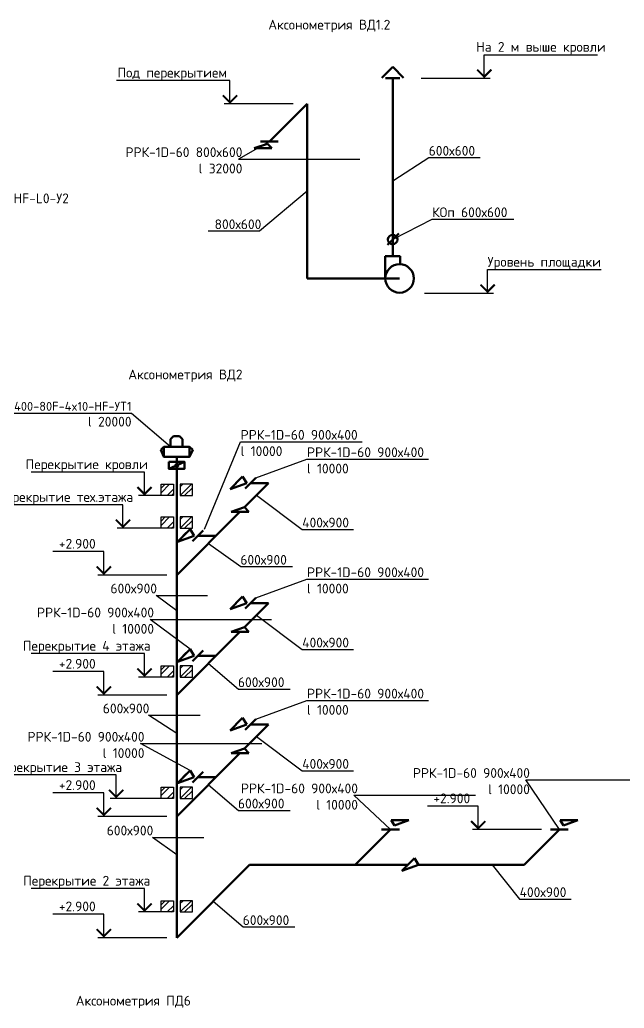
# Model space of a CAD drawing. Header units: millimetres. Extents: x -33838 to 476301, y -41806 to 120107.
# Drawn here: x -21277 to -5824, y 94743 to 120013 of the extents above; entities that cross this region are included whole.
import ezdxf
from ezdxf import colors
from ezdxf.entities.mleader import LeaderData, LeaderLine
from ezdxf.enums import TextEntityAlignment as Align
from ezdxf.math import Vec2, Vec3

# ---------------------------------------------------------------- set-up
doc = ezdxf.new("R2010")
doc.units = ezdxf.units.MM
doc.layers.add('ДУ', color=5, linetype='Continuous', lineweight=50)
doc.styles.add('ISOCPEUR', font='isocpeur.ttf', dxfattribs={"height": 250})
doc.styles.add('TRAJECTORY_TEXT_STYLE', font='simplex.shx', dxfattribs={"width": 0.65})

# ---------------------------------------------------------------- blocks, each defined once
blk = doc.blocks.new('*U3178')
at = {"color": 0, "linetype": 'ByBlock', "lineweight": -2}
for p, q in [((0, 6), (29, 6)), ((-16.14, 0), (0, 0))]:
    blk.add_line(p, q, dxfattribs=at)
at = {"color": 0, "linetype": 'ByBlock', "lineweight": -2, "ltscale": 100}
blk.add_line((-1.5, 0), (1.5, 0), dxfattribs=at)
blk.add_lwpolyline([(0, 0), (0, 6)], dxfattribs=at)
at = {"color": 0, "linetype": 'ByBlock', "lineweight": -2, "ltscale": 100, "const_width": 0.5}
blk.add_lwpolyline([(1.82, 2.18), (0, 0.35), (-1.82, 2.18)], dxfattribs=at)
at = {"linetype": 'ByBlock', "lineweight": -2, "ltscale": 100, "style": 'TRAJECTORY_TEXT_STYLE', "width": 0.65}
blk.add_attdef('Отм.', text='', height=3.5, dxfattribs=at).set_placement((14.5, 6), align=Align.BOTTOM_CENTER)
at = {"color": 0, "linetype": 'ByBlock', "lineweight": -2, "ltscale": 100, "style": 'TRAJECTORY_TEXT_STYLE', "width": 0.65}
blk.add_attdef('Прим.', text='', height=3.5, dxfattribs=at).set_placement((17.57, 4.8), align=Align.TOP_CENTER)
blk = doc.blocks.new('*U3182')
at = {"color": 0, "linetype": 'ByBlock', "lineweight": -2}
for p, q in [((0, 6), (29, 6)), ((-4.24, 0), (0, 0))]:
    blk.add_line(p, q, dxfattribs=at)
at = {"color": 0, "linetype": 'ByBlock', "lineweight": -2, "ltscale": 100}
blk.add_line((-1.5, 0), (1.5, 0), dxfattribs=at)
blk.add_lwpolyline([(0, 0), (0, 6)], dxfattribs=at)
at = {"color": 0, "linetype": 'ByBlock', "lineweight": -2, "ltscale": 100, "const_width": 0.5}
blk.add_lwpolyline([(1.82, 2.18), (0, 0.35), (-1.82, 2.18)], dxfattribs=at)
at = {"linetype": 'ByBlock', "lineweight": -2, "ltscale": 100, "style": 'TRAJECTORY_TEXT_STYLE', "width": 0.65}
blk.add_attdef('Отм.', text='', height=3.5, dxfattribs=at).set_placement((14.5, 6), align=Align.BOTTOM_CENTER)
at = {"color": 0, "linetype": 'ByBlock', "lineweight": -2, "ltscale": 100, "style": 'TRAJECTORY_TEXT_STYLE', "width": 0.65}
blk.add_attdef('Прим.', text='', height=3.5, dxfattribs=at).set_placement((17.57, 4.8), align=Align.TOP_CENTER)
blk = doc.blocks.new('*U3316')
at = {"color": 0, "linetype": 'ByBlock', "lineweight": -2}
for p, q in [((0, 6), (29, 6)), ((-11.49, 0), (0, 0))]:
    blk.add_line(p, q, dxfattribs=at)
at = {"color": 0, "linetype": 'ByBlock', "lineweight": -2, "ltscale": 100}
blk.add_line((-1.5, 0), (1.5, 0), dxfattribs=at)
blk.add_lwpolyline([(0, 0), (0, 6)], dxfattribs=at)
at = {"color": 0, "linetype": 'ByBlock', "lineweight": -2, "ltscale": 100, "const_width": 0.5}
blk.add_lwpolyline([(1.82, 2.18), (0, 0.35), (-1.82, 2.18)], dxfattribs=at)
at = {"linetype": 'ByBlock', "lineweight": -2, "ltscale": 100, "style": 'TRAJECTORY_TEXT_STYLE', "width": 0.65}
blk.add_attdef('Отм.', text='', height=3.5, dxfattribs=at).set_placement((14.5, 6), align=Align.BOTTOM_CENTER)
at = {"color": 0, "linetype": 'ByBlock', "lineweight": -2, "ltscale": 100, "style": 'TRAJECTORY_TEXT_STYLE', "width": 0.65}
blk.add_attdef('Прим.', text='', height=3.5, dxfattribs=at).set_placement((17.57, 4.8), align=Align.TOP_CENTER)
blk = doc.blocks.new('*U3181')
at = {"color": 0, "linetype": 'ByBlock', "lineweight": -2}
for p, q in [((0, 6), (13, 6)), ((-16.14, 0), (0, 0))]:
    blk.add_line(p, q, dxfattribs=at)
at = {"color": 0, "linetype": 'ByBlock', "lineweight": -2, "ltscale": 100}
blk.add_line((-1.5, 0), (1.5, 0), dxfattribs=at)
blk.add_lwpolyline([(0, 0), (0, 6)], dxfattribs=at)
at = {"color": 0, "linetype": 'ByBlock', "lineweight": -2, "ltscale": 100, "const_width": 0.5}
blk.add_lwpolyline([(1.82, 2.18), (0, 0.35), (-1.82, 2.18)], dxfattribs=at)
at = {"linetype": 'ByBlock', "lineweight": -2, "ltscale": 100, "style": 'TRAJECTORY_TEXT_STYLE', "width": 0.65}
blk.add_attdef('Отм.', text='', height=3.5, dxfattribs=at).set_placement((6.5, 6), align=Align.BOTTOM_CENTER)
at = {"color": 0, "linetype": 'ByBlock', "lineweight": -2, "ltscale": 100, "style": 'TRAJECTORY_TEXT_STYLE', "width": 0.65}
blk.add_attdef('Прим.', text='', height=3.5, dxfattribs=at).set_placement((9.57, 4.8), align=Align.TOP_CENTER)
blk = doc.blocks.new('*U3183')
at = {"color": 0, "linetype": 'ByBlock', "lineweight": -2}
for p, q in [((0, 6), (29, 6)), ((-9.75, 0), (0, 0))]:
    blk.add_line(p, q, dxfattribs=at)
at = {"color": 0, "linetype": 'ByBlock', "lineweight": -2, "ltscale": 100}
blk.add_line((-1.5, 0), (1.5, 0), dxfattribs=at)
blk.add_lwpolyline([(0, 0), (0, 6)], dxfattribs=at)
at = {"color": 0, "linetype": 'ByBlock', "lineweight": -2, "ltscale": 100, "const_width": 0.5}
blk.add_lwpolyline([(1.82, 2.18), (0, 0.35), (-1.82, 2.18)], dxfattribs=at)
at = {"linetype": 'ByBlock', "lineweight": -2, "ltscale": 100, "style": 'TRAJECTORY_TEXT_STYLE', "width": 0.65}
blk.add_attdef('Отм.', text='', height=3.5, dxfattribs=at).set_placement((14.5, 6), align=Align.BOTTOM_CENTER)
at = {"color": 0, "linetype": 'ByBlock', "lineweight": -2, "ltscale": 100, "style": 'TRAJECTORY_TEXT_STYLE', "width": 0.65}
blk.add_attdef('Прим.', text='', height=3.5, dxfattribs=at).set_placement((17.57, 4.8), align=Align.TOP_CENTER)

msp = doc.modelspace()

# ---------------------------------------------------------------- hatches: boundary and pattern name
h = msp.add_hatch()
h.set_pattern_fill('ANSI32', color=256, scale=25)
h.set_pattern_definition([(45, (6936.87, 104010.3), (-168.3798, 168.3798), []), (45, (7049.13, 104010.3), (-168.3798, 168.3798), [])])
h.paths.add_polyline_path([(-17351.02602, 108137.423), (-17663.83145, 108137.423), (-17663.83145, 107849.45005), (-17351.02602, 107849.45005)])
h.paths.add_polyline_path([(-17177.73554, 108137.423), (-17177.73554, 107849.45005), (-16864.93011, 107849.45005), (-16864.93011, 108137.423)])
h = msp.add_hatch()
h.set_pattern_fill('ANSI32', color=256, scale=25)
h.set_pattern_definition([(45, (6936.87, 103174.14), (-168.3798, 168.3798), []), (45, (7049.13, 103174.14), (-168.3798, 168.3798), [])])
h.paths.add_polyline_path([(-17351.02602, 107301.26709), (-17663.83145, 107301.26709), (-17663.83145, 107013.29413), (-17351.02602, 107013.29413)])
h.paths.add_polyline_path([(-17177.73554, 107301.26709), (-17177.73554, 107013.29413), (-16864.93011, 107013.29413), (-16864.93011, 107301.26709)])
h = msp.add_hatch()
h.set_pattern_fill('ANSI32', color=256, scale=25)
h.set_pattern_definition([(45, (6936.87, 99369.7), (-168.3798, 168.3798), []), (45, (7049.13, 99369.7), (-168.3798, 168.3798), [])])
h.paths.add_polyline_path([(-17351.02602, 103496.82645), (-17663.83145, 103496.82645), (-17663.83145, 103208.8535), (-17351.02602, 103208.8535)])
h.paths.add_polyline_path([(-17177.73554, 103496.82645), (-17177.73554, 103208.8535), (-16864.93011, 103208.8535), (-16864.93011, 103496.82645)])
h = msp.add_hatch()
h.set_pattern_fill('ANSI32', color=256, scale=25)
h.set_pattern_definition([(45, (6936.87, 96267.54), (-168.3798, 168.3798), []), (45, (7049.13, 96267.54), (-168.3798, 168.3798), [])])
h.paths.add_polyline_path([(-17351.02602, 100394.6683), (-17663.83145, 100394.6683), (-17663.83145, 100106.69535), (-17351.02602, 100106.69535)])
h.paths.add_polyline_path([(-17177.73554, 100394.6683), (-17177.73554, 100106.69535), (-16864.93011, 100106.69535), (-16864.93011, 100394.6683)])
h = msp.add_hatch()
h.set_pattern_fill('ANSI32', color=256, scale=25)
h.set_pattern_definition([(45, (6936.87, 93364.27), (-168.3798, 168.3798), []), (45, (7049.13, 93364.27), (-168.3798, 168.3798), [])])
h.paths.add_polyline_path([(-17351.02602, 97491.40028), (-17663.83145, 97491.40028), (-17663.83145, 97203.42733), (-17351.02602, 97203.42733)])
h.paths.add_polyline_path([(-17177.73554, 97491.40028), (-17177.73554, 97203.42733), (-16864.93011, 97203.42733), (-16864.93011, 97491.40028)])

# ---------------------------------------------------------------- linework, layer by layer
for points in [[(-17351.02602, 107849.45005), (-17663.83145, 107849.45005), (-17663.83145, 108137.423), (-17351.02602, 108137.423)], [(-17177.73554, 107849.45005), (-16864.93011, 107849.45005), (-16864.93011, 108137.423), (-17177.73554, 108137.423)], [(-17351.02602, 107013.29413), (-17663.83145, 107013.29413), (-17663.83145, 107301.26709), (-17351.02602, 107301.26709)], [(-17177.73554, 107013.29413), (-16864.93011, 107013.29413), (-16864.93011, 107301.26709), (-17177.73554, 107301.26709)], [(-17351.02602, 103208.8535), (-17663.83145, 103208.8535), (-17663.83145, 103496.82645), (-17351.02602, 103496.82645)], [(-17177.73554, 103208.8535), (-16864.93011, 103208.8535), (-16864.93011, 103496.82645), (-17177.73554, 103496.82645)], [(-17351.02602, 100106.69535), (-17663.83145, 100106.69535), (-17663.83145, 100394.6683), (-17351.02602, 100394.6683)], [(-17177.73554, 100106.69535), (-16864.93011, 100106.69535), (-16864.93011, 100394.6683), (-17177.73554, 100394.6683)], [(-17351.02602, 97203.42733), (-17663.83145, 97203.42733), (-17663.83145, 97491.40028), (-17351.02602, 97491.40028)], [(-17177.73554, 97203.42733), (-16864.93011, 97203.42733), (-16864.93011, 97491.40028), (-17177.73554, 97491.40028)]]:
    msp.add_lwpolyline(points, close=True)
at = {"layer": 'ДУ'}
for p, q in [((-11743.78664, 118809.89997), (-12024.54496, 118529.14165)), ((-11743.78664, 118809.89997), (-11463.02831, 118529.14165)), ((-11923.86364, 118519.85921), (-11563.70963, 118519.85921)), ((-11743.78664, 113969.19755), (-11743.78664, 118519.85921)), ((-14895.00823, 116897.41829), (-13931.93925, 117860.48728)), ((-13931.93925, 117860.48728), (-13931.93925, 113399.70848)), ((-14947.27114, 116845.15538), (-15286.63004, 116732.03575)), ((-15121.2475, 116897.41829), (-14668.76896, 116897.41829)), ((-14834.15151, 116732.03575), (-14947.27114, 116845.15538)), ((-15286.63004, 116732.03575), (-14834.15151, 116732.03575)), ((-11589.69405, 114545.40103), (-11874.76195, 114260.33313)), ((-11932.15559, 113399.70848), (-11932.15559, 113969.19755)), ((-11932.15559, 113969.19755), (-11555.41769, 113969.19755)), ((-11555.41769, 113969.19755), (-11555.41769, 113763.9573)), ((-13931.93925, 113399.70848), (-11567.69975, 113399.70848)), ((-17420.10446, 109290.47332), (-17344.27512, 109366.30266)), ((-17120.10144, 109290.47332), (-17195.93079, 109366.30266)), ((-17591.6006, 109098.04626), (-17674.18479, 109015.46207)), ((-17674.18479, 109015.46207), (-17591.6006, 108836.24792)), ((-16938.96493, 109098.04626), (-16856.38074, 109015.46207)), ((-16856.38074, 109015.46207), (-16938.96493, 108836.24792)), ((-17468.3999, 108535.39792), (-17062.16563, 108707.3122)), ((-17265.28276, 108657.6245), (-17265.28276, 108836.24792)), ((-17265.28276, 104288.1842), (-17265.28276, 108585.08562)), ((-15579.00418, 108335.45293), (-15901.58468, 108012.87243)), ((-15901.58468, 108012.87243), (-15474.06407, 108163.01147)), ((-15751.44564, 108163.01147), (-15579.00418, 108335.45293)), ((-15474.06407, 108163.01147), (-15579.00418, 108335.45293)), ((-15533.83317, 107549.21429), (-14920.03599, 108163.01147)), ((-15244.41542, 108302.6724), (-15517.99938, 108029.08844)), ((-14920.03599, 108163.01147), (-15384.07635, 108163.01147)), ((-17265.28276, 105817.7647), (-15646.9528, 107436.09466)), ((-16095.149, 106987.89846), (-15646.9528, 107436.09466)), ((-15533.83317, 107549.21429), (-15873.19207, 107436.09466)), ((-15873.19207, 107436.09466), (-15420.71353, 107436.09466)), ((-15420.71353, 107436.09466), (-15533.83317, 107549.21429)), ((-16923.69352, 106990.76359), (-17246.27402, 106668.18309)), ((-17096.13498, 106818.32213), (-16923.69352, 106990.76359)), ((-16818.75341, 106818.32213), (-16923.69352, 106990.76359)), ((-16589.10476, 106957.98306), (-16862.68872, 106684.3991)), ((-17246.27402, 106668.18309), (-16818.75341, 106818.32213)), ((-16264.72533, 106818.32213), (-16728.76569, 106818.32213)), ((-15579.00418, 105267.43403), (-15901.58468, 104944.85353)), ((-15751.44564, 105094.99257), (-15579.00418, 105267.43403)), ((-15474.06407, 105094.99257), (-15579.00418, 105267.43403)), ((-15244.41542, 105234.65349), (-15517.99938, 104961.06954)), ((-15901.58468, 104944.85353), (-15474.06407, 105094.99257)), ((-15533.83317, 104481.19539), (-14920.03599, 105094.99257)), ((-14920.03599, 105094.99257), (-15384.07635, 105094.99257)), ((-17265.28276, 102749.74579), (-15646.9528, 104368.07576)), ((-16095.149, 103919.87956), (-15646.9528, 104368.07576)), ((-15533.83317, 104481.19539), (-15873.19207, 104368.07576)), ((-15873.19207, 104368.07576), (-15420.71353, 104368.07576)), ((-15420.71353, 104368.07576), (-15533.83317, 104481.19539)), ((-17265.28276, 99647.58764), (-17265.28276, 104288.1842)), ((-16923.69352, 103922.74469), (-17246.27402, 103600.16419)), ((-17096.13498, 103750.30323), (-16923.69352, 103922.74469)), ((-16818.75341, 103750.30323), (-16923.69352, 103922.74469)), ((-16589.10476, 103889.96415), (-16862.68872, 103616.3802)), ((-17246.27402, 103600.16419), (-16818.75341, 103750.30323)), ((-16264.72533, 103750.30323), (-16728.76569, 103750.30323)), ((-15579.00418, 102165.27588), (-15901.58468, 101842.69538)), ((-15751.44564, 101992.83442), (-15579.00418, 102165.27588)), ((-15474.06407, 101992.83442), (-15579.00418, 102165.27588)), ((-15244.41542, 102132.49535), (-15517.99938, 101858.91139)), ((-15901.58468, 101842.69538), (-15474.06407, 101992.83442)), ((-15533.83317, 101379.03724), (-14920.03599, 101992.83442)), ((-14920.03599, 101992.83442), (-15384.07635, 101992.83442)), ((-15533.83317, 101379.03724), (-15873.19207, 101265.91761)), ((-15420.71353, 101265.91761), (-15533.83317, 101379.03724)), ((-17265.28276, 99647.58764), (-15646.9528, 101265.91761)), ((-16095.149, 100817.72141), (-15646.9528, 101265.91761)), ((-15873.19207, 101265.91761), (-15420.71353, 101265.91761)), ((-17265.28276, 96545.4295), (-17265.28276, 100790.08396)), ((-16923.69352, 100820.58654), (-17246.27402, 100498.00604)), ((-17246.27402, 100498.00604), (-16818.75341, 100648.14508)), ((-17096.13498, 100648.14508), (-16923.69352, 100820.58654)), ((-16818.75341, 100648.14508), (-16923.69352, 100820.58654)), ((-16589.10476, 100787.80601), (-16862.68872, 100514.22205)), ((-16264.72533, 100648.14508), (-16728.76569, 100648.14508)), ((-11782.56469, 99551.3242), (-11330.08616, 99551.3242)), ((-11696.36591, 99411.28371), (-11782.56469, 99551.3242)), ((-11330.08616, 99551.3242), (-11696.36591, 99411.28371)), ((-7465.8289, 99551.3242), (-7013.35037, 99551.3242)), ((-7379.63012, 99411.28371), (-7465.8289, 99551.3242)), ((-7013.35037, 99551.3242), (-7379.63012, 99411.28371)), ((-12700.63399, 98407.01564), (-11799.16423, 99308.48539)), ((-12025.4035, 99308.48539), (-11572.92496, 99308.48539)), ((-7482.42844, 99308.48539), (-8383.89819, 98407.01564)), ((-7708.6677, 99308.48539), (-7256.18917, 99308.48539)), ((-11185.94116, 98579.4571), (-11508.52167, 98256.8766)), ((-11358.38262, 98407.01564), (-11185.94116, 98579.4571)), ((-11081.00106, 98407.01564), (-11185.94116, 98579.4571)), ((-15403.69662, 98407.01564), (-17265.28276, 96545.4295)), ((-11358.38262, 98407.01564), (-15403.69662, 98407.01564)), ((-11508.52167, 98256.8766), (-11081.00106, 98407.01564)), ((-8383.89819, 98407.01564), (-11081.00106, 98407.01564))]:
    msp.add_line(p, q, dxfattribs=at)
for points in [[(-17420.10446, 109290.47332), (-17420.10446, 109098.04626), (-17120.10144, 109098.04626), (-17120.10144, 109290.47332)], [(-17195.93079, 109366.30266), (-17344.27512, 109366.30266)]]:
    msp.add_lwpolyline(points, dxfattribs=at)
for points in [[(-17591.6006, 109098.04626), (-16938.96493, 109098.04626), (-16938.96493, 108836.24792), (-17591.6006, 108836.24792)], [(-17468.3999, 108707.3122), (-17062.16563, 108707.3122), (-17062.16563, 108535.39792), (-17468.3999, 108535.39792)]]:
    msp.add_lwpolyline(points, close=True, dxfattribs=at)
for centre, radius in [((-11743.78664, 114391.30844), 120.29287), ((-11567.69975, 113399.70848), 364.45584), ((-17265.28276, 108621.35506), 36.26944)]:
    msp.add_circle(centre, radius, dxfattribs=at)

# ---------------------------------------------------------------- block references
ref = msp.add_blockref('*U3178', (-9403.58695, 118519.85921), dxfattribs=dict(xscale=100, yscale=100, zscale=100))
ref.add_attrib('Отм.', 'На 2 м выше кровли', dxfattribs={"linetype": 'ByBlock', "lineweight": -2, "ltscale": 100, "height": 250, "style": 'ISOCPEUR'}).set_placement((-7953.58695, 119119.85921), align=Align.BOTTOM_CENTER)
ref = msp.add_blockref('*U3178', (-15902.51693, 117860.48728), dxfattribs=dict(xscale=-100, yscale=100, zscale=100))
ref.add_attrib('Отм.', 'Под перекрытием', dxfattribs={"linetype": 'ByBlock', "lineweight": -2, "ltscale": 100, "height": 250, "style": 'ISOCPEUR'}).set_placement((-17379.10784, 118460.48728), align=Align.BOTTOM_CENTER)
ref = msp.add_blockref('*U3178', (-9317.39762, 113024.29987), dxfattribs=dict(xscale=100, yscale=100, zscale=100))
ref.add_attrib('Отм.', 'Уровень площадки', dxfattribs={"linetype": 'ByBlock', "lineweight": -2, "ltscale": 100, "height": 250, "style": 'ISOCPEUR'}).set_placement((-7867.39762, 113624.29987), align=Align.BOTTOM_CENTER)
ref = msp.add_blockref('*U3182', (-18087.77151, 107849.45005), dxfattribs=dict(xscale=-100, yscale=100, zscale=100))
ref.add_attrib('Отм.', 'Перекрытие кровли', dxfattribs={"linetype": 'ByBlock', "lineweight": -2, "ltscale": 100, "height": 250, "style": 'ISOCPEUR'}).set_placement((-19564.36242, 108449.45005), align=Align.BOTTOM_CENTER)
ref = msp.add_blockref('*U3183', (-18638.39115, 107013.29413), dxfattribs=dict(xscale=-100, yscale=100, zscale=100))
ref.add_attrib('Отм.', 'Перекрытие тех.этажа', dxfattribs={"linetype": 'ByBlock', "lineweight": -2, "ltscale": 100, "height": 250, "style": 'ISOCPEUR'}).set_placement((-20114.98205, 107613.29413), align=Align.BOTTOM_CENTER)
ref = msp.add_blockref('*U3181', (-19129.73134, 105817.7647), dxfattribs=dict(xscale=-100, yscale=100, zscale=100))
ref.add_attrib('Отм.', '+2.900', dxfattribs={"linetype": 'ByBlock', "lineweight": -2, "ltscale": 100, "height": 250, "style": 'ISOCPEUR'}).set_placement((-19806.32225, 106417.7647), align=Align.BOTTOM_CENTER)
ref = msp.add_blockref('*U3182', (-18087.77151, 103208.8535), dxfattribs=dict(xscale=-100, yscale=100, zscale=100))
ref.add_attrib('Отм.', 'Перекрытие 4 этажа', dxfattribs={"linetype": 'ByBlock', "lineweight": -2, "ltscale": 100, "height": 250, "style": 'ISOCPEUR'}).set_placement((-19564.36242, 103808.8535), align=Align.BOTTOM_CENTER)
ref = msp.add_blockref('*U3181', (-19129.73134, 102749.74579), dxfattribs=dict(xscale=-100, yscale=100, zscale=100))
ref.add_attrib('Отм.', '+2.900', dxfattribs={"linetype": 'ByBlock', "lineweight": -2, "ltscale": 100, "height": 250, "style": 'ISOCPEUR'}).set_placement((-19806.32225, 103349.74579), align=Align.BOTTOM_CENTER)
ref = msp.add_blockref('*U3316', (-18812.60558, 100106.69535), dxfattribs=dict(xscale=-100, yscale=100, zscale=100))
ref.add_attrib('Отм.', 'Перекрытие 3 этажа', dxfattribs={"linetype": 'ByBlock', "lineweight": -2, "ltscale": 100, "height": 250, "style": 'ISOCPEUR'}).set_placement((-20289.19649, 100706.69535), align=Align.BOTTOM_CENTER)
ref = msp.add_blockref('*U3181', (-19129.73134, 99647.58764), dxfattribs=dict(xscale=-100, yscale=100, zscale=100))
ref.add_attrib('Отм.', '+2.900', dxfattribs={"linetype": 'ByBlock', "lineweight": -2, "ltscale": 100, "height": 250, "style": 'ISOCPEUR'}).set_placement((-19806.32225, 100247.58764), align=Align.BOTTOM_CENTER)
ref = msp.add_blockref('*U3181', (-9555.98135, 99308.48539), dxfattribs=dict(xscale=-100, yscale=100, zscale=100))
ref.add_attrib('Отм.', '+2.900', dxfattribs={"linetype": 'ByBlock', "lineweight": -2, "ltscale": 100, "height": 250, "style": 'ISOCPEUR'}).set_placement((-10232.57226, 99908.48539), align=Align.BOTTOM_CENTER)
ref = msp.add_blockref('*U3182', (-18087.77151, 97203.42733), dxfattribs=dict(xscale=-100, yscale=100, zscale=100))
ref.add_attrib('Отм.', 'Перекрытие 2 этажа', dxfattribs={"linetype": 'ByBlock', "lineweight": -2, "ltscale": 100, "height": 250, "style": 'ISOCPEUR'}).set_placement((-19564.36242, 97803.42733), align=Align.BOTTOM_CENTER)
ref = msp.add_blockref('*U3181', (-19129.73134, 96545.4295), dxfattribs=dict(xscale=-100, yscale=100, zscale=100))
ref.add_attrib('Отм.', '+2.900', dxfattribs={"linetype": 'ByBlock', "lineweight": -2, "ltscale": 100, "height": 250, "style": 'ISOCPEUR'}).set_placement((-19806.32225, 97145.4295), align=Align.BOTTOM_CENTER)

# ---------------------------------------------------------------- texts
at = {"char_height": 250, "attachment_point": 1, "style": 'ISOCPEUR'}
for s, insert in [('Аксонометрия ВД1.2', (-14923.09484, 120012.45938)), ('Аксонометрия ВД2', (-18502.58445, 111070.44642)), ('Аксонометрия ПД6', (-19846.47024, 95060.94133))]:
    msp.add_mtext(s, dxfattribs=dict(at, insert=insert))

# ---------------------------------------------------------------- leaders
at = {"ltscale": 10}
ml = msp.add_multileader_mtext('Standard', dxfattribs=at)
ml.set_content('РРК-1D-60 800х600\\Pl 32000', color=256, style='ISOCPEUR')
ml.set_leader_properties()
ml.build(insert=Vec2(0, 0))
ml.multileader.update_dxf_attribs({"text_left_attachment_type": 6, "text_right_attachment_type": 6, "dogleg_length": 0.36, "arrow_head_size": 0.18})
ctx = ml.context
ctx.base_point, ctx.char_height, ctx.arrow_head_size, ctx.landing_gap_size, ctx.plane_origin = Vec3(-18535.06642, 116452.00277), 250, 0.18, 0.09, Vec3(-14910.98726, 115233.69221)
ctx.left_attachment, ctx.right_attachment, ctx.text_align_type = 6, 6, 2
notes = []
notes.append((ctx, [(0, (1, 1, 0), (-15685.54915, 116452.00277), (-1, 0), 0.36, [(0, [(-14895.00823, 116897.41829)], 0, [])])]))
ctx.mtext.insert, ctx.mtext.alignment, ctx.mtext.flow_direction = Vec3(-15584.97642, 116752.00277), 3, 5
ml = msp.add_multileader_mtext('Standard', dxfattribs=at)
ml.set_content('600х600', color=256, style='ISOCPEUR')
ml.set_leader_properties()
ml.build(insert=Vec2(0, 0))
ml.multileader.update_dxf_attribs({"text_left_attachment_type": 6, "text_right_attachment_type": 6, "dogleg_length": 0.36, "arrow_head_size": 0.18})
ctx = ml.context
ctx.base_point, ctx.char_height, ctx.arrow_head_size, ctx.landing_gap_size, ctx.plane_origin = Vec3(-10822.78339, 116488.38852), 250, 0.18, 0.09, Vec3(-11716.43237, 115910.90671)
ctx.left_attachment, ctx.right_attachment = 6, 6
notes.append((ctx, [(0, (1, 1, 0), (-10823.14339, 116488.38852), (1, 0), 0.36, [(0, [(-11716.43237, 115910.90671)], 0, [])])]))
ctx.mtext.insert, ctx.mtext.flow_direction = Vec3(-10822.69339, 116788.38852), 5
ml = msp.add_multileader_mtext('Standard', dxfattribs=at)
ml.set_content('VTR-DU-400-112F-11x7,5-HF-L0-У2\\Pl 32000', color=256, style='ISOCPEUR')
ml.set_leader_properties()
ml.build(insert=Vec2(0, 0))
ml.multileader.update_dxf_attribs({"text_left_attachment_type": 6, "text_right_attachment_type": 6, "dogleg_length": 0.36, "arrow_head_size": 0.18})
ctx = ml.context
ctx.base_point, ctx.char_height, ctx.arrow_head_size, ctx.landing_gap_size, ctx.plane_origin = Vec3(-25336.72867, 115272.49837), 250, 0.18, 0.09, Vec3(-26664.07707, 113209.51255)
ctx.left_attachment, ctx.right_attachment = 6, 6
notes.append((ctx, [(1, (1, 1, 0), (-25337.08867, 115272.49837), (1, 0), 0.36, [(0, [(-26664.07707, 113209.51255)], 0, [])])]))
ctx.mtext.insert, ctx.mtext.width, ctx.mtext.flow_direction = Vec3(-25336.63867, 115572.49837), 3325.2393576, 5
ml = msp.add_multileader_mtext('Standard', dxfattribs=at)
ml.set_content('800х600', color=256, style='ISOCPEUR')
ml.set_leader_properties()
ml.build(insert=Vec2(0, 0))
ml.multileader.update_dxf_attribs({"text_left_attachment_type": 6, "text_right_attachment_type": 6, "dogleg_length": 0.36, "arrow_head_size": 0.18})
ctx = ml.context
ctx.base_point, ctx.char_height, ctx.arrow_head_size, ctx.landing_gap_size, ctx.plane_origin = Vec3(-16295.87591, 114609.09801), 250, 0.18, 0.09, Vec3(-14023.68024, 115773.22297)
ctx.left_attachment, ctx.right_attachment = 6, 6
notes.append((ctx, [(1, (1, 1, 0), (-15144.08591, 114609.09801), (-1, 0), 0.36, [(0, [(-13931.93925, 115630.09788)], 0, [])])]))
ctx.mtext.insert, ctx.mtext.flow_direction = Vec3(-16295.78591, 114909.09801), 5
ml = msp.add_multileader_mtext('Standard', dxfattribs=at)
ml.set_content('КОп 600х600', color=256, style='ISOCPEUR')
ml.set_leader_properties()
ml.build(insert=Vec2(0, 0))
ml.multileader.update_dxf_attribs({"text_left_attachment_type": 6, "text_right_attachment_type": 6, "dogleg_length": 0.36, "arrow_head_size": 0.18})
ctx = ml.context
ctx.base_point, ctx.char_height, ctx.arrow_head_size, ctx.landing_gap_size, ctx.plane_origin = Vec3(-10735.66546, 114916.0468), 250, 0.18, 0.09, Vec3(-11732.228, 114402.86708)
ctx.left_attachment, ctx.right_attachment = 6, 6
notes.append((ctx, [(1, (1, 1, 0), (-10736.02546, 114916.0468), (1, 0), 0.36, [(0, [(-11732.228, 114402.86708)], 0, [])])]))
ctx.mtext.insert, ctx.mtext.flow_direction = Vec3(-10735.57546, 115216.0468), 5
ml = msp.add_multileader_mtext('Standard', dxfattribs=at)
ml.set_content('{\\H0.91667x;VDNV-DU-400-80F-4x10-HF-УT1}\\Pl 20000', color=256, style='ISOCPEUR')
ml.set_leader_properties()
ml.build(insert=Vec2(0, 0))
ml.multileader.update_dxf_attribs({"text_left_attachment_type": 6, "text_right_attachment_type": 6, "dogleg_length": 0.36, "arrow_head_size": 0.18})
ctx = ml.context
ctx.base_point, ctx.char_height, ctx.arrow_head_size, ctx.landing_gap_size, ctx.plane_origin = Vec3(-22910.89271, 109945.5754), 250, 0.18, 0.09, Vec3(-16986.43958, 110730.52168)
ctx.left_attachment, ctx.right_attachment, ctx.text_align_type = 6, 6, 2
notes.append((ctx, [(0, (1, 1, 0), (-18418.66971, 109945.5754), (-1, 0), 0.36, [(0, [(-17420.10446, 109098.04626)], 0, [])])]))
ctx.mtext.insert, ctx.mtext.alignment, ctx.mtext.flow_direction = Vec3(-18419.11971, 110245.5754), 3, 5
ml = msp.add_multileader_mtext('Standard', dxfattribs=at)
ml.set_content('РРК-1D-60 900х400\\Pl 10000', color=256, style='ISOCPEUR')
ml.set_leader_properties()
ml.build(insert=Vec2(0, 0))
ml.multileader.update_dxf_attribs({"text_left_attachment_type": 6, "text_right_attachment_type": 6, "dogleg_length": 0.36, "arrow_head_size": 0.18})
ctx = ml.context
ctx.base_point, ctx.char_height, ctx.arrow_head_size, ctx.landing_gap_size, ctx.plane_origin = Vec3(-15630.24805, 109226.58612), 250, 0.18, 0.09, Vec3(-17299.55261, 107068.46876)
ctx.left_attachment, ctx.right_attachment = 6, 6
notes.append((ctx, [(1, (1, 1, 0), (-15630.60805, 109226.58612), (1, 0), 0.36, [(0, [(-16556.32423, 106990.76359)], 0, [])])]))
ctx.mtext.insert, ctx.mtext.flow_direction = Vec3(-15630.15805, 109526.58612), 5
ml = msp.add_multileader_mtext('Standard', dxfattribs=at)
ml.set_content('РРК-1D-60 900х400\\Pl 10000', color=256, style='ISOCPEUR')
ml.set_leader_properties()
ml.build(insert=Vec2(0, 0))
ml.multileader.update_dxf_attribs({"text_left_attachment_type": 6, "text_right_attachment_type": 6, "dogleg_length": 0.36, "arrow_head_size": 0.18})
ctx = ml.context
ctx.base_point, ctx.char_height, ctx.arrow_head_size, ctx.landing_gap_size, ctx.plane_origin = Vec3(-13934.31417, 108781.12376), 250, 0.18, 0.09, Vec3(-15069.65581, 108240.71663)
ctx.left_attachment, ctx.right_attachment = 6, 6
notes.append((ctx, [(1, (1, 1, 0), (-13934.67417, 108781.12376), (1, 0), 0.36, [(0, [(-15244.41542, 108302.6724)], 0, [])])]))
ctx.mtext.insert, ctx.mtext.flow_direction = Vec3(-13934.22417, 109081.12376), 5
ml = msp.add_multileader_mtext('Standard', dxfattribs=at)
ml.set_content('400х900', color=256, style='ISOCPEUR')
ml.set_leader_properties()
ml.build(insert=Vec2(0, 0))
ml.multileader.update_dxf_attribs({"text_left_attachment_type": 6, "text_right_attachment_type": 6, "dogleg_length": 0.36, "arrow_head_size": 0.18})
ctx = ml.context
ctx.base_point, ctx.char_height, ctx.arrow_head_size, ctx.landing_gap_size, ctx.plane_origin = Vec3(-14060.13074, 106983.71923), 250, 0.18, 0.09, Vec3(-15259.06004, 108679.03978)
ctx.left_attachment, ctx.right_attachment, ctx.text_align_type = 6, 6, 2
notes.append((ctx, [(0, (1, 1, 0), (-14060.49074, 106983.71923), (1, 0), 0.36, [(0, [(-15226.93458, 107856.11288)], 0, [])])]))
ctx.mtext.insert, ctx.mtext.alignment, ctx.mtext.flow_direction = Vec3(-12860.04074, 107283.71923), 3, 5
ml = msp.add_multileader_mtext('Standard', dxfattribs=at)
ml.set_content('600х900', color=256, style='ISOCPEUR')
ml.set_leader_properties()
ml.build(insert=Vec2(0, 0))
ml.multileader.update_dxf_attribs({"text_left_attachment_type": 6, "text_right_attachment_type": 6, "dogleg_length": 0.36, "arrow_head_size": 0.18})
ctx = ml.context
ctx.base_point, ctx.char_height, ctx.arrow_head_size, ctx.landing_gap_size, ctx.plane_origin = Vec3(-15623.1968, 106031.80974), 250, 0.18, 0.09, Vec3(-16456.11778, 106626.92968)
ctx.left_attachment, ctx.right_attachment, ctx.text_align_type = 6, 6, 2
notes.append((ctx, [(0, (1, 1, 0), (-15623.5568, 106031.80974), (1, 0), 0.36, [(0, [(-16456.11778, 106626.92968)], 0, [])])]))
ctx.mtext.insert, ctx.mtext.alignment, ctx.mtext.flow_direction = Vec3(-14448.1068, 106331.80974), 3, 5
ml = msp.add_multileader_mtext('Standard', dxfattribs=at)
ml.set_content('РРК-1D-60 900х400\\Pl 10000', color=256, style='ISOCPEUR')
ml.set_leader_properties()
ml.build(insert=Vec2(0, 0))
ml.multileader.update_dxf_attribs({"text_left_attachment_type": 6, "text_right_attachment_type": 6, "dogleg_length": 0.36, "arrow_head_size": 0.18})
ctx = ml.context
ctx.base_point, ctx.char_height, ctx.arrow_head_size, ctx.landing_gap_size, ctx.plane_origin = Vec3(-13934.31417, 105713.10486), 250, 0.18, 0.09, Vec3(-15069.65581, 105172.69773)
ctx.left_attachment, ctx.right_attachment = 6, 6
notes.append((ctx, [(1, (1, 1, 0), (-13934.67417, 105713.10486), (1, 0), 0.36, [(0, [(-15244.41542, 105234.65349)], 0, [])])]))
ctx.mtext.insert, ctx.mtext.flow_direction = Vec3(-13934.22417, 106013.10486), 5
ml = msp.add_multileader_mtext('Standard', dxfattribs=at)
ml.set_content('600х900', color=256, style='ISOCPEUR')
ml.set_leader_properties()
ml.build(insert=Vec2(0, 0))
ml.multileader.update_dxf_attribs({"text_left_attachment_type": 6, "text_right_attachment_type": 6, "dogleg_length": 0.36, "arrow_head_size": 0.18})
ctx = ml.context
ctx.base_point, ctx.char_height, ctx.arrow_head_size, ctx.landing_gap_size, ctx.plane_origin = Vec3(-18943.77241, 105298.37819), 250, 0.18, 0.09, Vec3(-19715.61585, 105514.2643)
ctx.left_attachment, ctx.right_attachment, ctx.text_align_type = 6, 6, 2
notes.append((ctx, [(1, (1, 1, 0), (-17792.32332, 105298.37819), (-1, 0), 0.36, [(0, [(-17265.28276, 104898.19651)], 0, [])])]))
ctx.mtext.insert, ctx.mtext.alignment, ctx.mtext.flow_direction = Vec3(-17768.68241, 105598.37819), 3, 5
ml = msp.add_multileader_mtext('Standard', dxfattribs=at)
ml.set_content('РРК-1D-60 900х400\\Pl 10000', color=256, style='ISOCPEUR')
ml.set_leader_properties()
ml.build(insert=Vec2(0, 0))
ml.multileader.update_dxf_attribs({"text_left_attachment_type": 6, "text_right_attachment_type": 6, "dogleg_length": 0.36, "arrow_head_size": 0.18})
ctx = ml.context
ctx.base_point, ctx.char_height, ctx.arrow_head_size, ctx.landing_gap_size, ctx.plane_origin = Vec3(-20819.50183, 104683.96293), 250, 0.18, 0.09, Vec3(-17299.55261, 104000.44985)
ctx.left_attachment, ctx.right_attachment, ctx.text_align_type = 6, 6, 2
notes.append((ctx, [(0, (1, 1, 0), (-17946.80274, 104683.96293), (-1, 0), 0.36, [(0, [(-16923.69352, 103922.74469)], 0, [])])]))
ctx.mtext.insert, ctx.mtext.alignment, ctx.mtext.flow_direction = Vec3(-17844.41183, 104983.96293), 3, 5
ml = msp.add_multileader_mtext('Standard', dxfattribs=at)
ml.set_content('400х900', color=256, style='ISOCPEUR')
ml.set_leader_properties()
ml.build(insert=Vec2(0, 0))
ml.multileader.update_dxf_attribs({"text_left_attachment_type": 6, "text_right_attachment_type": 6, "dogleg_length": 0.36, "arrow_head_size": 0.18})
ctx = ml.context
ctx.base_point, ctx.char_height, ctx.arrow_head_size, ctx.landing_gap_size, ctx.plane_origin = Vec3(-14060.13074, 103915.70033), 250, 0.18, 0.09, Vec3(-15259.06004, 105611.02088)
ctx.left_attachment, ctx.right_attachment, ctx.text_align_type = 6, 6, 2
notes.append((ctx, [(0, (1, 1, 0), (-14060.49074, 103915.70033), (1, 0), 0.36, [(0, [(-15226.93458, 104788.09398)], 0, [])])]))
ctx.mtext.insert, ctx.mtext.alignment, ctx.mtext.flow_direction = Vec3(-12860.04074, 104215.70033), 3, 5
ml = msp.add_multileader_mtext('Standard', dxfattribs=at)
ml.set_content('600х900', color=256, style='ISOCPEUR')
ml.set_leader_properties()
ml.build(insert=Vec2(0, 0))
ml.multileader.update_dxf_attribs({"text_left_attachment_type": 6, "text_right_attachment_type": 6, "dogleg_length": 0.36, "arrow_head_size": 0.18})
ctx = ml.context
ctx.base_point, ctx.char_height, ctx.arrow_head_size, ctx.landing_gap_size, ctx.plane_origin = Vec3(-15684.27434, 102902.71329), 250, 0.18, 0.09, Vec3(-16456.11778, 103558.91078)
ctx.left_attachment, ctx.right_attachment, ctx.text_align_type = 6, 6, 2
notes.append((ctx, [(0, (1, 1, 0), (-15684.63434, 102902.71329), (1, 0), 0.36, [(0, [(-16456.11778, 103558.91078)], 0, [])])]))
ctx.mtext.insert, ctx.mtext.alignment, ctx.mtext.flow_direction = Vec3(-14509.18434, 103202.71329), 3, 5
ml = msp.add_multileader_mtext('Standard', dxfattribs=at)
ml.set_content('РРК-1D-60 900х400\\Pl 10000', color=256, style='ISOCPEUR')
ml.set_leader_properties()
ml.build(insert=Vec2(0, 0))
ml.multileader.update_dxf_attribs({"text_left_attachment_type": 6, "text_right_attachment_type": 6, "dogleg_length": 0.36, "arrow_head_size": 0.18})
ctx = ml.context
ctx.base_point, ctx.char_height, ctx.arrow_head_size, ctx.landing_gap_size, ctx.plane_origin = Vec3(-13934.31417, 102610.94671), 250, 0.18, 0.09, Vec3(-15069.65581, 102070.53958)
ctx.left_attachment, ctx.right_attachment = 6, 6
notes.append((ctx, [(1, (1, 1, 0), (-13934.67417, 102610.94671), (1, 0), 0.36, [(0, [(-15244.41542, 102132.49535)], 0, [])])]))
ctx.mtext.insert, ctx.mtext.flow_direction = Vec3(-13934.22417, 102910.94671), 5
ml = msp.add_multileader_mtext('Standard', dxfattribs=at)
ml.set_content('600х900', color=256, style='ISOCPEUR')
ml.set_leader_properties()
ml.build(insert=Vec2(0, 0))
ml.multileader.update_dxf_attribs({"text_left_attachment_type": 6, "text_right_attachment_type": 6, "dogleg_length": 0.36, "arrow_head_size": 0.18})
ctx = ml.context
ctx.base_point, ctx.char_height, ctx.arrow_head_size, ctx.landing_gap_size, ctx.plane_origin = Vec3(-19138.86722, 102232.18255), 250, 0.18, 0.09, Vec3(-19455.29803, 102432.9674)
ctx.left_attachment, ctx.right_attachment, ctx.text_align_type = 6, 6, 2
notes.append((ctx, [(1, (1, 1, 0), (-17987.41813, 102232.18255), (-1, 0), 0.36, [(0, [(-17265.28276, 101769.91488)], 0, [])])]))
ctx.mtext.insert, ctx.mtext.alignment, ctx.mtext.flow_direction = Vec3(-17963.77722, 102532.18255), 3, 5
ml = msp.add_multileader_mtext('Standard', dxfattribs=at)
ml.set_content('РРК-1D-60 900х400\\Pl 10000', color=256, style='ISOCPEUR')
ml.set_leader_properties()
ml.build(insert=Vec2(0, 0))
ml.multileader.update_dxf_attribs({"text_left_attachment_type": 6, "text_right_attachment_type": 6, "dogleg_length": 0.36, "arrow_head_size": 0.18})
ctx = ml.context
ctx.base_point, ctx.char_height, ctx.arrow_head_size, ctx.landing_gap_size, ctx.plane_origin = Vec3(-21063.28533, 101507.83583), 250, 0.18, 0.09, Vec3(-17299.55261, 100898.2917)
ctx.left_attachment, ctx.right_attachment, ctx.text_align_type = 6, 6, 2
notes.append((ctx, [(0, (1, 1, 0), (-18190.58624, 101507.83583), (-1, 0), 0.36, [(0, [(-16923.69352, 100820.58654)], 0, [])])]))
ctx.mtext.insert, ctx.mtext.alignment, ctx.mtext.flow_direction = Vec3(-18088.19533, 101807.83583), 3, 5
ml = msp.add_multileader_mtext('Standard', dxfattribs=at)
ml.set_content('400х900', color=256, style='ISOCPEUR')
ml.set_leader_properties()
ml.build(insert=Vec2(0, 0))
ml.multileader.update_dxf_attribs({"text_left_attachment_type": 6, "text_right_attachment_type": 6, "dogleg_length": 0.36, "arrow_head_size": 0.18})
ctx = ml.context
ctx.base_point, ctx.char_height, ctx.arrow_head_size, ctx.landing_gap_size, ctx.plane_origin = Vec3(-14060.13074, 100813.54218), 250, 0.18, 0.09, Vec3(-15259.06004, 102508.86273)
ctx.left_attachment, ctx.right_attachment, ctx.text_align_type = 6, 6, 2
notes.append((ctx, [(0, (1, 1, 0), (-14060.49074, 100813.54218), (1, 0), 0.36, [(0, [(-15226.93458, 101685.93583)], 0, [])])]))
ctx.mtext.insert, ctx.mtext.alignment, ctx.mtext.flow_direction = Vec3(-12860.04074, 101113.54218), 3, 5
ml = msp.add_multileader_mtext('Standard', dxfattribs=at)
ml.set_content('РРК-1D-60 900х400\\Pl 10000', color=256, style='ISOCPEUR')
ml.set_leader_properties()
ml.build(insert=Vec2(0, 0))
ml.multileader.update_dxf_attribs({"text_left_attachment_type": 6, "text_right_attachment_type": 6, "dogleg_length": 0.36, "arrow_head_size": 0.18})
ctx = ml.context
ctx.base_point, ctx.char_height, ctx.arrow_head_size, ctx.landing_gap_size, ctx.plane_origin = Vec3(-11210.70239, 100581.42113), 250, 0.18, 0.09, Vec3(-7591.84272, 99386.19056)
ctx.left_attachment, ctx.right_attachment, ctx.text_align_type = 6, 6, 2
notes.append((ctx, [(0, (1, 1, 0), (-8338.0033, 100581.42113), (-1, 0), 0.36, [(0, [(-7482.42844, 99308.48539)], 0, [])])]))
ctx.mtext.insert, ctx.mtext.alignment, ctx.mtext.flow_direction = Vec3(-8235.61239, 100881.42113), 3, 5
ml = msp.add_multileader_mtext('Standard', dxfattribs=at)
ml.set_content('600х900', color=256, style='ISOCPEUR')
ml.set_leader_properties()
ml.build(insert=Vec2(0, 0))
ml.multileader.update_dxf_attribs({"text_left_attachment_type": 6, "text_right_attachment_type": 6, "dogleg_length": 0.36, "arrow_head_size": 0.18})
ctx = ml.context
ctx.base_point, ctx.char_height, ctx.arrow_head_size, ctx.landing_gap_size, ctx.plane_origin = Vec3(-15684.27434, 99800.55514), 250, 0.18, 0.09, Vec3(-16456.11778, 100456.75263)
ctx.left_attachment, ctx.right_attachment, ctx.text_align_type = 6, 6, 2
notes.append((ctx, [(0, (1, 1, 0), (-15684.63434, 99800.55514), (1, 0), 0.36, [(0, [(-16456.11778, 100456.75263)], 0, [])])]))
ctx.mtext.insert, ctx.mtext.alignment, ctx.mtext.flow_direction = Vec3(-14509.18434, 100100.55514), 3, 5
ml = msp.add_multileader_mtext('Standard', dxfattribs=at)
ml.set_content('РРК-1D-60 900х400\\Pl 10000', color=256, style='ISOCPEUR')
ml.set_leader_properties()
ml.build(insert=Vec2(0, 0))
ml.multileader.update_dxf_attribs({"text_left_attachment_type": 6, "text_right_attachment_type": 6, "dogleg_length": 0.36, "arrow_head_size": 0.18})
ctx = ml.context
ctx.base_point, ctx.char_height, ctx.arrow_head_size, ctx.landing_gap_size, ctx.plane_origin = Vec3(-15606.24, 100187.09746), 250, 0.18, 0.09, Vec3(-11948.78405, 99386.19056)
ctx.left_attachment, ctx.right_attachment, ctx.text_align_type = 6, 6, 2
notes.append((ctx, [(0, (1, 1, 0), (-12733.5409, 100187.09746), (-1, 0), 0.36, [(0, [(-11799.16423, 99308.48539)], 0, [])])]))
ctx.mtext.insert, ctx.mtext.alignment, ctx.mtext.flow_direction = Vec3(-12631.15, 100487.09746), 3, 5
ml = msp.add_multileader_mtext('Standard', dxfattribs=at)
ml.set_content('600х900', color=256, style='ISOCPEUR')
ml.set_leader_properties()
ml.build(insert=Vec2(0, 0))
ml.multileader.update_dxf_attribs({"text_left_attachment_type": 6, "text_right_attachment_type": 6, "dogleg_length": 0.36, "arrow_head_size": 0.18})
ctx = ml.context
ctx.base_point, ctx.char_height, ctx.arrow_head_size, ctx.landing_gap_size, ctx.plane_origin = Vec3(-19038.76932, 99110.79739), 250, 0.18, 0.09, Vec3(-19475.32225, 99431.70436)
ctx.left_attachment, ctx.right_attachment, ctx.text_align_type = 6, 6, 2
notes.append((ctx, [(1, (1, 1, 0), (-17887.32023, 99110.79739), (-1, 0), 0.36, [(0, [(-17265.28276, 98667.75673)], 0, [])])]))
ctx.mtext.insert, ctx.mtext.alignment, ctx.mtext.flow_direction = Vec3(-17863.67932, 99410.79739), 3, 5
ml = msp.add_multileader_mtext('Standard', dxfattribs=at)
ml.set_content('400х900', color=256, style='ISOCPEUR')
ml.set_leader_properties()
ml.build(insert=Vec2(0, 0))
ml.multileader.update_dxf_attribs({"text_left_attachment_type": 6, "text_right_attachment_type": 6, "dogleg_length": 0.36, "arrow_head_size": 0.18})
ctx = ml.context
ctx.base_point, ctx.char_height, ctx.arrow_head_size, ctx.landing_gap_size, ctx.plane_origin = Vec3(-8502.2389, 97534.62199), 250, 0.18, 0.09, Vec3(-9229.1603, 99229.94254)
ctx.left_attachment, ctx.right_attachment, ctx.text_align_type = 6, 6, 2
notes.append((ctx, [(0, (1, 1, 0), (-8502.5989, 97534.62199), (1, 0), 0.36, [(0, [(-9197.03484, 98407.01564)], 0, [])])]))
ctx.mtext.insert, ctx.mtext.alignment, ctx.mtext.flow_direction = Vec3(-7302.1489, 97834.62199), 3, 5
ml = msp.add_multileader_mtext('Standard', dxfattribs=at)
ml.set_content('600х900', color=256, style='ISOCPEUR')
ml.set_leader_properties()
ml.build(insert=Vec2(0, 0))
ml.multileader.update_dxf_attribs({"text_left_attachment_type": 6, "text_right_attachment_type": 6, "dogleg_length": 0.36, "arrow_head_size": 0.18})
ctx = ml.context
ctx.base_point, ctx.char_height, ctx.arrow_head_size, ctx.landing_gap_size, ctx.plane_origin = Vec3(-15562.64625, 96820.02508), 250, 0.18, 0.09, Vec3(-16334.48969, 97476.22257)
ctx.left_attachment, ctx.right_attachment, ctx.text_align_type = 6, 6, 2
notes.append((ctx, [(0, (1, 1, 0), (-15563.00625, 96820.02508), (1, 0), 0.36, [(0, [(-16334.48969, 97476.22257)], 0, [])])]))
ctx.mtext.insert, ctx.mtext.alignment, ctx.mtext.flow_direction = Vec3(-14387.55625, 97120.02508), 3, 5
for ctx, leaders in notes:
    for number, flags, end, landing, length, lines in leaders:
        leader = LeaderData()
        leader.index, (leader.has_last_leader_line, leader.has_dogleg_vector, leader.attachment_direction) = number, flags
        leader.last_leader_point, leader.dogleg_vector, leader.dogleg_length = Vec3(end), Vec3(landing), length
        for number, points, colour, breaks in lines:
            line = LeaderLine()
            line.index, line.vertices, line.color, line.breaks = number, Vec3.list(points), colors.encode_raw_color(colour), breaks
            leader.lines.append(line)
        ctx.leaders.append(leader)

doc.saveas('drawing.dxf')
